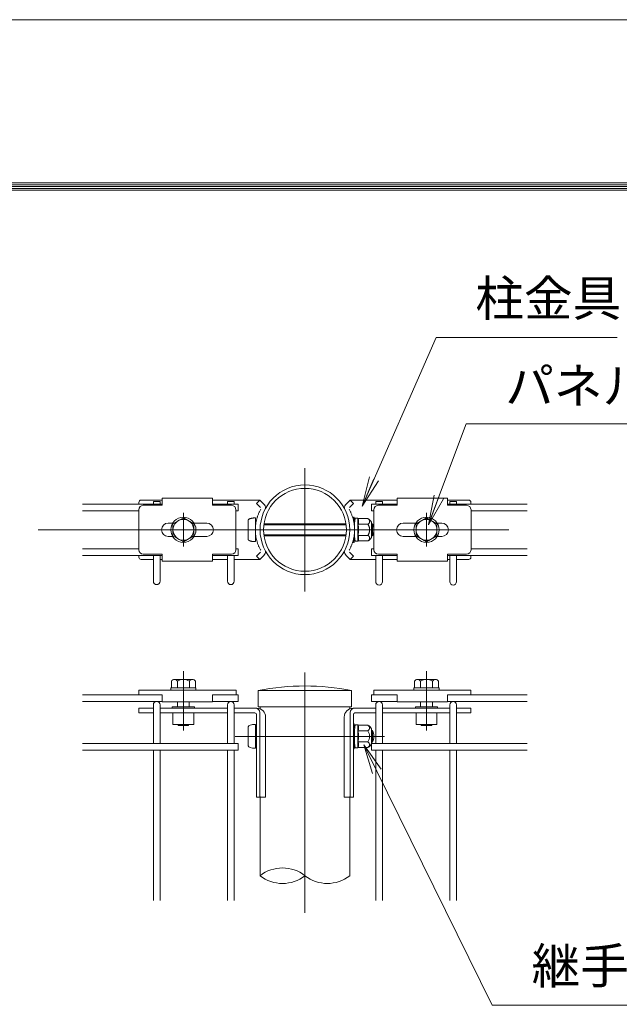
# Model space of a CAD drawing. Units: millimetres, scale not verified. Extents: x -8400 to 8400, y -5940 to 5940.
# Drawn here: x 5327 to 6944, y 3270 to 5940 of the extents above; entities that cross this region are included whole.
import ezdxf
from ezdxf.enums import TextEntityAlignment as Align

# ---------------------------------------------------------------- set-up
doc = ezdxf.new("R2010")
doc.units = ezdxf.units.MM
doc.header["$LTSCALE"] = 40
doc.linetypes.add('DASHED', pattern=[7.5, 6, -1.5])
doc.linetypes.add('USER1', pattern=[50.8, 31.75, -6.35, 6.35, -6.35])
for name, color, linetype, lineweight in [('0-1_D-STR1', 1, 'Continuous', 18), ('0-2_D-BMK', 2, 'USER1', 13), ('0-3_D-STR3', 3, 'Continuous', 13), ('0-4_D-STR-DIM', 7, 'Continuous', 9), ('0-5_D-STR-TXT', 7, 'Continuous', 9), ('0-6_0', 7, 'Continuous', 9), ('0-7_D-STR2', 7, 'Continuous', 9), ('0-B_D-TTL', 7, 'Continuous', 9)]:
    doc.layers.add(name, color=color, linetype=linetype, lineweight=lineweight)
doc.styles.add('ＭＳ ゴシック', font='')
doc.styles.get('ＭＳ ゴシック').set_extended_font_data('MS Gothic')

# ---------------------------------------------------------------- blocks, each defined once
blk = doc.blocks.new('_Open')
at = {"layer": '0-6_0'}
blk.add_line((-40, 6.67), (0, 0), dxfattribs=at)
blk.add_lwpolyline([(-40, -6.67), (0, 0), (-40, 0)], dxfattribs=at)

msp = doc.modelspace()

# ---------------------------------------------------------------- linework, layer by layer
at = {"layer": '0-1_D-STR1'}
for p, q in [((6221.97, 4130.65), (5970.37, 4130.65)), ((5970.37, 4130.65), (5970.37, 4086.65)), ((6221.97, 4086.65), (6221.97, 4130.65)), ((6221.97, 4086.65), (5970.37, 4086.65)), ((5975.17, 4086.65), (5975.17, 4080.91)), ((6217.17, 4080.91), (6217.17, 4086.65)), ((5975.17, 3844.65), (5975.17, 3630.65)), ((6217.17, 3630.65), (6217.17, 3844.65))]:
    msp.add_line(p, q, dxfattribs=at)
for radius in [121, 111.8]:
    msp.add_circle((6096.17, 4563.98), radius, dxfattribs=at)
msp.add_arc((6096.17, 3477.25), 665.4, 79.10214, 100.89786, dxfattribs=at)
at = {"layer": '0-2_D-BMK'}
for p, q in [((6096.17, 4730.65), (6096.17, 4397.32)), ((5768.2, 4609.48), (5768.2, 4518.48)), ((6424.13, 4609.48), (6424.13, 4518.48)), ((5376.17, 4563.98), (6816.17, 4563.98)), ((5768.2, 4182.65), (5768.2, 4022.65)), ((6096.17, 3530.65), (6096.17, 4178.65)), ((6424.13, 4182.65), (6424.13, 4022.65)), ((5907.98, 4006.65), (6310.48, 4006.65))]:
    msp.add_line(p, q, dxfattribs=at)
at = {"layer": '0-3_D-STR3'}
for p, q in [((5711.13, 4648.98), (5711.13, 4629.98)), ((5711.13, 4648.98), (5847.13, 4648.98)), ((5847.13, 4648.98), (5847.13, 4629.98)), ((6345.2, 4648.98), (6345.2, 4629.98)), ((6481.2, 4648.98), (6345.2, 4648.98)), ((6481.2, 4648.98), (6481.2, 4629.98)), ((5648.2, 4637.98), (5648.2, 4632.98)), ((5654.2, 4643.98), (5711.13, 4643.98)), ((5660.13, 4629.98), (5711.13, 4629.98)), ((5847.13, 4643.98), (5974.2, 4643.98)), ((5847.13, 4629.98), (5898.13, 4629.98)), ((5974.2, 4643.98), (5985.12, 4633.37)), ((6218.13, 4643.98), (6207.21, 4633.37)), ((6345.2, 4643.98), (6218.13, 4643.98)), ((6345.2, 4629.98), (6294.2, 4629.98)), ((6538.13, 4643.98), (6481.2, 4643.98)), ((6532.2, 4629.98), (6481.2, 4629.98)), ((6544.13, 4637.98), (6544.13, 4632.98)), ((5648.13, 4617.98), (5648.13, 4509.98)), ((5910.13, 4617.98), (5910.13, 4509.98)), ((6282.2, 4617.98), (6282.2, 4509.98)), ((6544.2, 4617.98), (6544.2, 4509.98)), ((5727.13, 4581.98), (5739.35, 4581.98)), ((5797.04, 4581.98), (5831.13, 4581.98)), ((5985.16, 4577.28), (6207.17, 4577.28)), ((5985.52, 4579.98), (6206.81, 4579.98)), ((6395.29, 4581.98), (6361.2, 4581.98)), ((6465.2, 4581.98), (6452.98, 4581.98)), ((5727.13, 4545.98), (5739.35, 4545.98)), ((5797.04, 4545.98), (5831.13, 4545.98)), ((5985.16, 4550.69), (6207.17, 4550.69)), ((5985.52, 4547.98), (6206.81, 4547.98)), ((6395.29, 4545.98), (6361.2, 4545.98)), ((6465.2, 4545.98), (6452.98, 4545.98)), ((5648.2, 4494.98), (5648.2, 4489.98)), ((5660.13, 4497.98), (5711.13, 4497.98)), ((5711.13, 4497.98), (5711.13, 4478.98)), ((5847.13, 4497.98), (5847.13, 4478.98)), ((5847.13, 4497.98), (5898.13, 4497.98)), ((5974.2, 4483.98), (5985.12, 4494.59)), ((6218.13, 4483.98), (6207.21, 4494.59)), ((6345.2, 4497.98), (6294.2, 4497.98)), ((6345.2, 4497.98), (6345.2, 4478.98)), ((6532.2, 4497.98), (6481.2, 4497.98)), ((6481.2, 4497.98), (6481.2, 4478.98)), ((6544.13, 4494.98), (6544.13, 4489.98)), ((5654.2, 4483.98), (5687.17, 4483.98)), ((5705.17, 4483.98), (5711.13, 4483.98)), ((5711.13, 4478.98), (5847.13, 4478.98)), ((5847.13, 4483.98), (5887.17, 4483.98)), ((5905.17, 4483.98), (5974.2, 4483.98)), ((6287.17, 4483.98), (6218.13, 4483.98)), ((6345.2, 4483.98), (6305.17, 4483.98)), ((6481.2, 4478.98), (6345.2, 4478.98)), ((6487.17, 4483.98), (6481.2, 4483.98)), ((6538.13, 4483.98), (6505.17, 4483.98)), ((5734.2, 4137.85), (5802.2, 4137.85)), ((5734.2, 4131.45), (5734.2, 4137.85)), ((5735.8, 4155.85), (5735.8, 4137.85)), ((5800.6, 4137.85), (5735.8, 4137.85)), ((5793.13, 4159.85), (5743.75, 4159.85)), ((5752, 4155.85), (5752, 4137.85)), ((5784.4, 4155.85), (5784.4, 4137.85)), ((5800.6, 4155.85), (5800.6, 4137.85)), ((5802.2, 4137.85), (5802.2, 4131.45)), ((6458.13, 4137.85), (6390.13, 4137.85)), ((6390.13, 4137.85), (6390.13, 4131.45)), ((6391.73, 4155.85), (6391.73, 4137.85)), ((6391.73, 4137.85), (6456.53, 4137.85)), ((6399.2, 4159.85), (6448.58, 4159.85)), ((6407.93, 4155.85), (6407.93, 4137.85)), ((6440.33, 4155.85), (6440.33, 4137.85)), ((6456.53, 4155.85), (6456.53, 4137.85)), ((6458.13, 4131.45), (6458.13, 4137.85)), ((5648.2, 4131.45), (5648.2, 4118.65)), ((5648.2, 4131.45), (5910.2, 4131.45)), ((5711.2, 4118.65), (5648.2, 4118.65)), ((5711.2, 4118.65), (5711.2, 4099.45)), ((5802.2, 4131.45), (5734.2, 4131.45)), ((5847.2, 4118.65), (5847.2, 4099.45)), ((5910.2, 4118.65), (5847.2, 4118.65)), ((5910.2, 4131.45), (5910.2, 4118.65)), ((6282.13, 4131.45), (6282.13, 4118.65)), ((6544.13, 4131.45), (6282.13, 4131.45)), ((6282.13, 4118.65), (6345.13, 4118.65)), ((6345.13, 4118.65), (6345.13, 4099.45)), ((6390.13, 4131.45), (6458.13, 4131.45)), ((6481.13, 4118.65), (6481.13, 4099.45)), ((6481.13, 4118.65), (6544.13, 4118.65)), ((6544.13, 4131.45), (6544.13, 4118.65)), ((5847.2, 4099.45), (5711.2, 4099.45)), ((5738.2, 4086.65), (5738.2, 4082.65)), ((5752.2, 4099.45), (5752.2, 4086.65)), ((5784.2, 4099.45), (5784.2, 4086.65)), ((6345.13, 4099.45), (6481.13, 4099.45)), ((6408.13, 4099.45), (6408.13, 4086.65)), ((6440.13, 4099.45), (6440.13, 4086.65)), ((6454.13, 4086.65), (6454.13, 4082.65)), ((5648.2, 4082.65), (5687.17, 4082.65)), ((5705.17, 4082.65), (5887.17, 4082.65)), ((5705.17, 4069.85), (5887.17, 4069.85)), ((5740.2, 4069.85), (5740.2, 4038.65)), ((5796.2, 4069.85), (5796.2, 4038.65)), ((5905.17, 4082.65), (5966.2, 4082.65)), ((5905.17, 4069.85), (5961.34, 4069.85)), ((5965.34, 4065.85), (5965.34, 3842.65)), ((5974.2, 4070.65), (5974.2, 3842.65)), ((5990.2, 4058.65), (5990.2, 3842.65)), ((6202.13, 4058.65), (6202.13, 3842.65)), ((6218.13, 4070.65), (6218.13, 3842.65)), ((6287.17, 4082.65), (6226.13, 4082.65)), ((6226.99, 4065.85), (6226.99, 3842.65)), ((6287.17, 4069.85), (6230.99, 4069.85)), ((6487.17, 4082.65), (6305.17, 4082.65)), ((6487.17, 4069.85), (6305.17, 4069.85)), ((6396.13, 4069.85), (6396.13, 4038.65)), ((6452.13, 4069.85), (6452.13, 4038.65)), ((6544.13, 4082.65), (6505.17, 4082.65)), ((5740.2, 4038.65), (5796.2, 4038.65)), ((5753.32, 4038.65), (5754.9, 4035.85)), ((5781.49, 4038.65), (5781.49, 4035.85)), ((5943.17, 4032.65), (5943.17, 3980.65)), ((5962.37, 4038.65), (5962.37, 3974.65)), ((6226.99, 4040.65), (6226.99, 4034.89)), ((6228.99, 4040.65), (6226.99, 4040.65)), ((6227.73, 4032.57), (6230.62, 4028.53)), ((6228.99, 4040.65), (6228.99, 4034.89)), ((6229.36, 4033.73), (6231.02, 4031.41)), ((6230.19, 4024.65), (6231.74, 4037.3)), ((6238.81, 4037.65), (6232.14, 4037.65)), ((6238.98, 4006.65), (6238.98, 4037.55)), ((6239.38, 4036.67), (6239.2, 4037.35)), ((6266.17, 4036.67), (6239.38, 4036.67)), ((6452.13, 4038.65), (6396.13, 4038.65)), ((6410.84, 4038.65), (6410.84, 4035.85)), ((6439.01, 4038.65), (6437.43, 4035.85)), ((6226.99, 4022.65), (6230.19, 4022.65)), ((6226.99, 4019.94), (6230.19, 4019.94)), ((6230.19, 4024.65), (6230.19, 3988.65)), ((6266.17, 4021.66), (6238.98, 4021.66)), ((6238.98, 4006.65), (6238.98, 3975.75)), ((6276.19, 4026.65), (6276.19, 3986.65)), ((6276.19, 4022.65), (6278.37, 4022.65)), ((6276.19, 4019.94), (6279.66, 4019.94)), ((6278.37, 4022.65), (6278.37, 3990.65)), ((6226.99, 3993.36), (6230.19, 3993.36)), ((6226.99, 3990.65), (6230.19, 3990.65)), ((6226.99, 3978.41), (6226.99, 3972.65)), ((6227.73, 3980.73), (6230.62, 3984.77)), ((6229.36, 3979.57), (6231.02, 3981.89)), ((6230.19, 3988.65), (6231.74, 3976)), ((6266.17, 3991.64), (6238.98, 3991.64)), ((6276.19, 3993.36), (6279.66, 3993.36)), ((6276.19, 3990.65), (6278.37, 3990.65)), ((6238.72, 3975.65), (6232.14, 3975.65)), ((6266.17, 3976.63), (6239.38, 3976.63)), ((5965.34, 3842.65), (5990.2, 3842.65)), ((6226.99, 3842.65), (6202.13, 3842.65))]:
    msp.add_line(p, q, dxfattribs=at)
at = {"layer": '0-3_D-STR3', "linetype": 'DASHED'}
for p, q in [((5965.28, 4634.8), (5976.2, 4624.19)), ((5965.34, 4634.74), (5974.2, 4643.98)), ((6227.05, 4634.8), (6216.13, 4624.19)), ((6226.99, 4634.74), (6218.13, 4643.98)), ((5962.37, 4595.98), (5962.37, 4531.98)), ((6226.99, 4597.98), (6226.99, 4592.23)), ((6228.99, 4597.98), (6226.99, 4597.98)), ((6228.99, 4597.98), (6228.99, 4592.23)), ((6230.19, 4581.98), (6231.74, 4594.63)), ((6238.81, 4594.98), (6232.14, 4594.98)), ((6238.98, 4563.98), (6238.98, 4594.88)), ((6239.38, 4594.01), (6239.2, 4594.69)), ((6266.17, 4594.01), (6239.38, 4594.01)), ((5943.17, 4589.98), (5943.17, 4537.98)), ((6227.73, 4589.9), (6230.62, 4585.86)), ((6228.82, 4579.98), (6230.19, 4579.98)), ((6229.18, 4577.28), (6230.19, 4577.28)), ((6229.36, 4591.06), (6231.02, 4588.74)), ((6230.19, 4581.98), (6230.19, 4545.98)), ((6266.17, 4579), (6238.98, 4579)), ((6276.19, 4583.98), (6276.19, 4543.98)), ((6276.19, 4579.98), (6278.37, 4579.98)), ((6276.19, 4577.28), (6279.66, 4577.28)), ((6278.37, 4579.98), (6278.37, 4547.98)), ((6227.73, 4538.07), (6230.62, 4542.1)), ((6228.82, 4547.98), (6230.19, 4547.98)), ((6229.18, 4550.69), (6230.19, 4550.69)), ((6229.36, 4536.91), (6231.02, 4539.23)), ((6230.19, 4545.98), (6231.74, 4533.34)), ((6238.98, 4563.98), (6238.98, 4533.08)), ((6266.17, 4548.97), (6238.98, 4548.97)), ((6276.19, 4550.69), (6279.66, 4550.69)), ((6276.19, 4547.98), (6278.37, 4547.98)), ((6226.99, 4535.74), (6226.99, 4529.98)), ((6238.72, 4532.98), (6232.14, 4532.98)), ((6266.17, 4533.96), (6239.38, 4533.96)), ((5965.28, 4493.16), (5976.2, 4503.77)), ((5965.34, 4493.23), (5974.2, 4483.98)), ((6227.05, 4493.16), (6216.13, 4503.77)), ((6226.99, 4493.23), (6218.13, 4483.98))]:
    msp.add_line(p, q, dxfattribs=at)
at = {"layer": '0-3_D-STR3'}
for points in [[(5768.2, 4596.38), (5740.14, 4580.18), (5740.14, 4547.78), (5768.2, 4531.58), (5796.26, 4547.78), (5796.26, 4580.18)], [(6424.13, 4596.38), (6452.19, 4580.18), (6452.19, 4547.78), (6424.13, 4531.58), (6396.07, 4547.78), (6396.07, 4580.18)]]:
    msp.add_lwpolyline(points, close=True, dxfattribs=at)
at = {"layer": '0-3_D-STR3', "linetype": 'DASHED'}
msp.add_lwpolyline([(6228.99, 4535.74), (6228.99, 4529.98), (6226.99, 4529.98)], dxfattribs=at)
at = {"layer": '0-3_D-STR3'}
for points in [[(5738.2, 4086.65), (5798.2, 4086.65), (5798.2, 4082.65)], [(6454.13, 4086.65), (6394.13, 4086.65), (6394.13, 4082.65)], [(5648.2, 4082.65), (5648.2, 4069.85), (5687.17, 4069.85)], [(6544.13, 4082.65), (6544.13, 4069.85), (6505.17, 4069.85)], [(5754.9, 4038.65), (5754.9, 4035.85), (5781.49, 4035.85), (5783.07, 4038.65)], [(6437.43, 4038.65), (6437.43, 4035.85), (6410.84, 4035.85), (6409.26, 4038.65)], [(6228.99, 3978.41), (6228.99, 3972.65), (6226.99, 3972.65)]]:
    msp.add_lwpolyline(points, dxfattribs=at)
for centre, radius in [((5768.2, 4563.98), 34), ((5768.2, 4563.98), 28.14), ((6424.13, 4563.98), 34), ((6424.13, 4563.98), 28.14)]:
    msp.add_circle(centre, radius, dxfattribs=at)
for centre, radius, start, end in [((5660.13, 4617.98), 12, 90, 180), ((5654.2, 4637.98), 6, 90, 180), ((5898.13, 4617.98), 12, 0, 90), ((5973.41, 4621.33), 16.8, 3.52788, 45.82621), ((6218.92, 4621.33), 16.8, 134.17379, 176.47212), ((6294.2, 4617.98), 12, 90, 180), ((6532.2, 4617.98), 12, 0, 90), ((6538.13, 4637.98), 6, 0, 90), ((5727.13, 4563.98), 18, 90, 270), ((5831.13, 4563.98), 18, 270, 90), ((6361.2, 4563.98), 18, 90, 270), ((6465.2, 4563.98), 18, 270, 90), ((5660.13, 4509.98), 12, 180, 270), ((5654.2, 4489.98), 6, 180, 270), ((5898.13, 4509.98), 12, 270, 0), ((5973.41, 4506.64), 16.8, 314.17379, 356.47212), ((6218.92, 4506.64), 16.8, 183.52788, 225.82621), ((6294.2, 4509.98), 12, 180, 270), ((6532.2, 4509.98), 12, 270, 0), ((6538.13, 4489.98), 6, 270, 0), ((5743.9, 4149.65), 10.2, 37.42505, 142.57495), ((5768.2, 4125.05), 34.8, 62.26063, 117.73937), ((5792.5, 4149.7), 10.17, 37.21089, 142.78911), ((6399.83, 4149.7), 10.17, 37.21089, 142.78911), ((6424.13, 4125.05), 34.8, 62.26063, 117.73937), ((6448.43, 4149.65), 10.2, 37.42505, 142.57495), ((5961.34, 4065.85), 4, 0, 90), ((5962.2, 4070.65), 12, 0, 90), ((5966.2, 4058.65), 24, 0, 90), ((6226.13, 4058.65), 24, 90, 180), ((6230.13, 4070.65), 12, 90, 180), ((6230.99, 4065.85), 4, 90, 180), ((6230.99, 4034.89), 4, 180, 215.53768), ((6230.99, 4034.89), 2, 180, 215.53768), ((6232.14, 4037.25), 0.4, 90, 173), ((6238.81, 4037.25), 0.4, 15, 90), ((6219.46, 4029.16), 21.29, 339.37322, 22.7756), ((6262.1, 4029.17), 8.54, 298.45309, 61.54691), ((6249.09, 4009.63), 32, 32.13463, 57.68315), ((6228.99, 4027.37), 2, 33.43373, 35.53768), ((6155.96, 4006.65), 84.77, 0, 10.20031), ((6155.96, 4006.65), 84.77, 349.79969, 0), ((6243.13, 4006.65), 27.49, 0, 33.09348), ((6243.13, 4006.65), 27.49, 326.90652, 0), ((6248.37, 4006.65), 34, 331.92751, 28.07249), ((6230.99, 3978.41), 4, 144.46232, 180), ((6230.99, 3978.41), 2, 144.46232, 180), ((6228.99, 3985.93), 2, 324.46232, 326.56627), ((6219.46, 3984.14), 21.29, 337.2244, 20.62678), ((6262.1, 3984.13), 8.54, 298.45309, 61.54691), ((6249.09, 4003.67), 32, 302.31685, 327.86537), ((6232.14, 3976.05), 0.4, 187, 270), ((6238.72, 3976.05), 0.4, 270, 337.2244)]:
    msp.add_arc(centre, radius, start, end, dxfattribs=at)
at = {"layer": '0-3_D-STR3', "linetype": 'DASHED'}
for centre, radius, start, end in [((6075.17, 4563.98), 112.8, 150.59793, 209.40207), ((6117.17, 4563.98), 112.8, 330.59793, 29.40207), ((6230.99, 4592.23), 4, 180, 215.53768), ((6230.99, 4592.23), 2, 180, 215.53768), ((6232.14, 4594.58), 0.4, 90, 173), ((6238.81, 4594.58), 0.4, 15, 90), ((6219.46, 4586.5), 21.29, 339.37322, 22.7756), ((6262.1, 4586.5), 8.54, 298.45309, 61.54691), ((6249.09, 4566.96), 32, 32.13463, 57.68315), ((6228.99, 4584.7), 2, 33.43373, 35.53768), ((6155.96, 4563.98), 84.77, 0, 10.20031), ((6243.13, 4563.98), 27.49, 0, 33.09348), ((6248.37, 4563.98), 34, 331.92751, 28.07249), ((6228.99, 4543.27), 2, 324.46232, 326.56627), ((6219.46, 4541.47), 21.29, 337.2244, 20.62678), ((6155.96, 4563.98), 84.77, 349.79969, 0), ((6243.13, 4563.98), 27.49, 326.90652, 0), ((6262.1, 4541.47), 8.54, 298.45309, 61.54691), ((6249.09, 4561.01), 32, 302.31685, 327.86537), ((6230.99, 4535.74), 4, 144.46232, 180), ((6230.99, 4535.74), 2, 144.46232, 180), ((6232.14, 4533.38), 0.4, 187, 270), ((6238.72, 4533.38), 0.4, 270, 337.2244)]:
    msp.add_arc(centre, radius, start, end, dxfattribs=at)
for centre, start_param, end_param in [((5962.37, 4589.98), 1.5707963, 3.1415927), ((5962.37, 4537.98), 3.1415927, 4.712389)]:
    msp.add_ellipse(centre, major_axis=(19.2, 0), ratio=0.3125, start_param=start_param, end_param=end_param, dxfattribs=at)
at = {"layer": '0-3_D-STR3'}
for centre, start_param, end_param in [((5962.37, 4032.65), 1.5707963, 3.1415927), ((5962.37, 3980.65), 3.1415927, 4.712389)]:
    msp.add_ellipse(centre, major_axis=(19.2, 0), ratio=0.3125, start_param=start_param, end_param=end_param, dxfattribs=at)
at = {"layer": '0-4_D-STR-DIM'}
for centre, start, end in [((6035.67, 3553.76), 51.80362, 128.19638), ((6035.67, 3707.54), 231.80362, 308.19638), ((6156.67, 3707.54), 231.80362, 308.19638)]:
    msp.add_arc(centre, 97.84, start, end, dxfattribs=at)
at = {"layer": '0-5_D-STR-TXT'}
for points in [[(6938.11, 5083.08), (6449.97, 5083.08), (6251.04, 4629.86)], [(7397.53, 4849.7), (6531.21, 4849.7), (6429.93, 4579.46)], [(7593.57, 3281.45), (6601.37, 3281.45), (6255.77, 3982.34)]]:
    msp.add_lwpolyline(points, dxfattribs=at)
at = {"layer": '0-7_D-STR2'}
for p, q in [((5711.13, 4632.98), (5496.17, 4632.98)), ((5687.17, 4639.98), (5687.17, 4632.98)), ((5705.17, 4639.98), (5687.17, 4639.98)), ((5705.17, 4639.98), (5705.17, 4632.98)), ((5916.17, 4632.98), (5847.13, 4632.98)), ((5887.17, 4639.98), (5887.17, 4632.98)), ((5905.17, 4639.98), (5887.17, 4639.98)), ((5905.17, 4639.98), (5905.17, 4632.98)), ((5916.17, 4625.23), (5916.17, 4632.98)), ((5916.17, 4614.98), (5916.17, 4632.98)), ((6276.17, 4632.98), (6345.2, 4632.98)), ((6276.17, 4614.98), (6276.17, 4632.98)), ((6287.17, 4639.98), (6305.17, 4639.98)), ((6287.17, 4639.98), (6287.17, 4632.98)), ((6305.17, 4639.98), (6305.17, 4632.98)), ((6481.2, 4632.98), (6696.17, 4632.98)), ((6487.17, 4639.98), (6505.17, 4639.98)), ((6487.17, 4639.98), (6487.17, 4632.98)), ((6505.17, 4639.98), (6505.17, 4632.98)), ((5648.13, 4614.98), (5496.17, 4614.98)), ((5916.17, 4614.98), (5910.13, 4614.98)), ((6276.17, 4614.98), (6282.2, 4614.98)), ((6544.2, 4614.98), (6696.17, 4614.98)), ((5648.13, 4512.98), (5496.17, 4512.98)), ((5916.17, 4512.98), (5910.13, 4512.98)), ((5916.17, 4512.98), (5916.17, 4494.98)), ((6276.17, 4512.98), (6276.17, 4494.98)), ((6276.17, 4512.98), (6282.2, 4512.98)), ((6544.2, 4512.98), (6696.17, 4512.98)), ((5711.13, 4494.98), (5496.17, 4494.98)), ((5687.17, 4494.98), (5687.17, 4424.98)), ((5705.17, 4494.98), (5705.17, 4424.98)), ((5916.17, 4494.98), (5847.13, 4494.98)), ((5887.17, 4494.98), (5887.17, 4424.98)), ((5905.17, 4494.98), (5905.17, 4424.98)), ((5916.17, 4502.74), (5916.17, 4494.98)), ((6276.17, 4494.98), (6345.2, 4494.98)), ((6287.17, 4494.98), (6287.17, 4423.98)), ((6305.17, 4494.98), (6305.17, 4423.98)), ((6481.2, 4494.98), (6696.17, 4494.98)), ((6487.17, 4494.98), (6487.17, 4423.98)), ((6505.17, 4494.98), (6505.17, 4423.98)), ((5711.2, 4118.65), (5496.17, 4118.65)), ((5916.17, 4118.65), (5847.2, 4118.65)), ((6276.17, 4118.65), (6345.13, 4118.65)), ((6481.13, 4118.65), (6696.17, 4118.65)), ((5711.2, 4100.65), (5496.17, 4100.65)), ((5687.17, 3987.65), (5687.17, 4091.65)), ((5705.17, 3987.65), (5705.17, 4091.65)), ((5887.17, 3987.65), (5887.17, 4091.65)), ((5905.17, 3987.65), (5905.17, 4091.65)), ((6287.17, 3987.65), (6287.17, 4091.65)), ((6305.17, 3987.65), (6305.17, 4091.65)), ((6481.13, 4100.65), (6696.17, 4100.65)), ((6487.17, 3987.65), (6487.17, 4091.65)), ((6505.17, 3987.65), (6505.17, 4091.65)), ((5916.17, 3987.65), (5496.17, 3987.65)), ((5916.17, 3987.65), (5916.17, 3969.65)), ((6276.17, 3987.65), (6696.17, 3987.65)), ((6276.17, 3987.65), (6276.17, 3969.65)), ((5916.17, 3969.65), (5496.17, 3969.65)), ((5687.17, 3563.98), (5687.17, 3969.65)), ((5705.17, 3563.98), (5705.17, 3969.65)), ((5887.17, 3563.98), (5887.17, 3969.65)), ((5905.17, 3563.98), (5905.17, 3969.65)), ((6276.17, 3969.65), (6696.17, 3969.65)), ((6287.17, 3563.98), (6287.17, 3969.65)), ((6305.17, 3563.98), (6305.17, 3969.65)), ((6487.17, 3563.98), (6487.17, 3969.65)), ((6505.17, 3563.98), (6505.17, 3969.65))]:
    msp.add_line(p, q, dxfattribs=at)
for points in [[(5916.17, 4118.65), (5916.17, 4100.65), (5847.2, 4100.65)], [(6276.17, 4118.65), (6276.17, 4100.65), (6345.13, 4100.65)]]:
    msp.add_lwpolyline(points, dxfattribs=at)
for centre, start, end in [((5696.17, 4424.98), 180, 0), ((5896.17, 4424.98), 180, 0), ((6296.17, 4423.98), 180, 0), ((6496.17, 4423.98), 180, 0), ((5696.17, 4091.65), 0, 180), ((5896.17, 4091.65), 0, 180), ((6296.17, 4091.65), 0, 180), ((6496.17, 4091.65), 0, 180)]:
    msp.add_arc(centre, 9, start, end, dxfattribs=at)
at = {"layer": '0-B_D-TTL', "color": 2, "lineweight": 18}
msp.add_lwpolyline([(-8400, 5940), (8400, 5940), (8400, -5940), (-8400, -5940)], close=True, dxfattribs=at)
at = {"layer": '0-B_D-TTL'}
for points in [[(-7860, 5500), (7860, 5500), (7860, -5500), (-7860, -5500)], [(-7855, 5495), (7855, 5495), (7855, -5495), (-7855, -5495)], [(-7850, 5490), (7850, 5490), (7850, -5490), (-7850, -5490)], [(-7845, 5485), (7845, 5485), (7845, -5485), (-7845, -5485)], [(-7840, 5480), (7840, 5480), (7840, -5480), (-7840, -5480)]]:
    msp.add_lwpolyline(points, close=True, dxfattribs=at)

# ---------------------------------------------------------------- block references
at = {"layer": '0-5_D-STR-TXT', "xscale": 2, "yscale": 2}
for p, rotation in [((6250.24, 4628.03), 246.3026), ((6429.23, 4577.58), 249.4544), ((6254.89, 3984.13), 116.2468)]:
    msp.add_blockref('_Open', p, dxfattribs=dict(at, rotation=rotation))

# ---------------------------------------------------------------- texts
at = {"layer": '0-5_D-STR-TXT', "style": 'ＭＳ ゴシック'}
for s, p in [('柱金具', (6555.88, 5111.55)), ('パネルボルト', (6636.62, 4875.63)), ('継手B.N（角根）', (6707.78, 3310.42))]:
    msp.add_text(s, height=96.19, dxfattribs=at).set_placement(p, align=Align.BOTTOM_LEFT)

doc.saveas('drawing.dxf')
